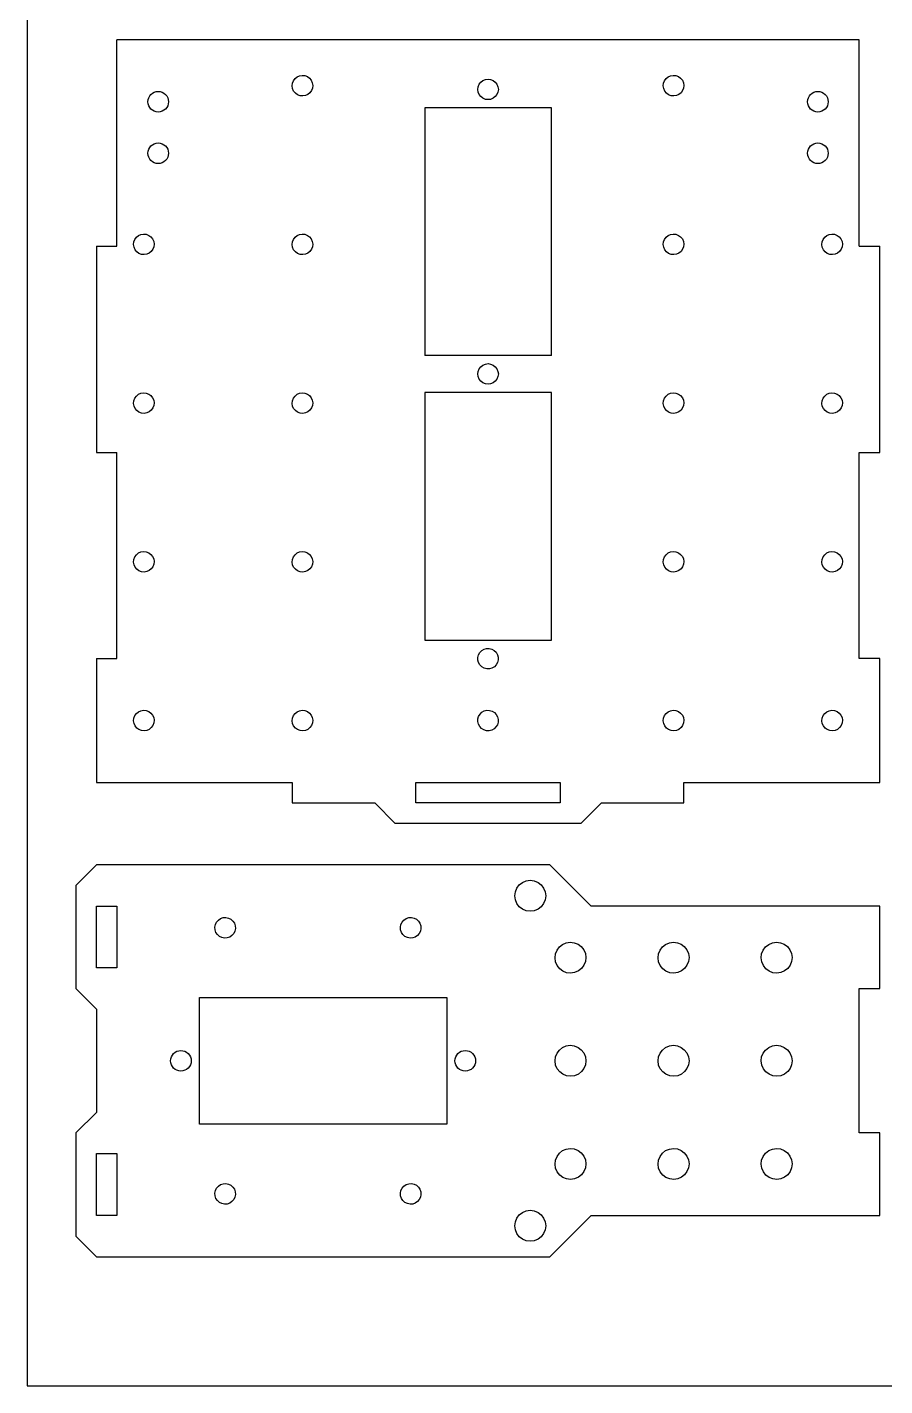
# Model space of a CAD drawing. Header units: inches. Extents: x 222 to 389, y -88 to 138.
# Drawn here: x 222.2 to 305.4, y -87.6 to 44.2 of the extents above; entities that cross this region are included whole.
import ezdxf

# ---------------------------------------------------------------- set-up
doc = ezdxf.new("R2010")
doc.units = ezdxf.units.IN
doc.header["$MEASUREMENT"] = 0

msp = doc.modelspace()

# ---------------------------------------------------------------- linework, layer by layer
for p, q in [((302.93, 42.95), (230.93, 42.95)), ((230.93, 22.95), (230.93, 42.95)), ((302.93, 22.95), (302.93, 42.95)), ((247.93, 38.48), (247.95, 38.74)), ((247.97, 38.22), (247.93, 38.48)), ((247.95, 38.74), (248.05, 38.98)), ((248.07, 37.98), (247.97, 38.22)), ((248.05, 38.98), (248.2, 39.19)), ((248.2, 39.19), (248.4, 39.36)), ((248.4, 39.36), (248.64, 39.46)), ((248.64, 39.46), (248.9, 39.5)), ((248.9, 39.5), (249.16, 39.48)), ((249.16, 39.48), (249.4, 39.38)), ((249.4, 39.38), (249.61, 39.23)), ((249.61, 39.23), (249.78, 39.03)), ((249.78, 39.03), (249.88, 38.79)), ((249.9, 38.27), (249.8, 38.03)), ((249.88, 38.79), (249.92, 38.53)), ((249.92, 38.53), (249.9, 38.27)), ((265.93, 38.15), (265.96, 38.4)), ((265.96, 38.4), (266.06, 38.65)), ((266.06, 38.65), (266.22, 38.85)), ((266.22, 38.85), (266.43, 39.01)), ((266.43, 39.01), (266.67, 39.11)), ((266.67, 39.11), (266.93, 39.15)), ((266.93, 39.15), (267.18, 39.11)), ((267.18, 39.11), (267.43, 39.01)), ((267.43, 39.01), (267.63, 38.85)), ((267.63, 38.85), (267.79, 38.65)), ((267.79, 38.65), (267.89, 38.4)), ((267.89, 38.4), (267.93, 38.15)), ((283.93, 38.48), (283.95, 38.74)), ((283.97, 38.22), (283.93, 38.48)), ((283.95, 38.74), (284.05, 38.98)), ((284.07, 37.98), (283.97, 38.22)), ((284.05, 38.98), (284.2, 39.19)), ((284.2, 39.19), (284.4, 39.36)), ((284.4, 39.36), (284.64, 39.46)), ((284.64, 39.46), (284.9, 39.5)), ((284.9, 39.5), (285.16, 39.48)), ((285.16, 39.48), (285.4, 39.38)), ((285.4, 39.38), (285.61, 39.23)), ((285.61, 39.23), (285.78, 39.03)), ((285.78, 39.03), (285.88, 38.79)), ((285.9, 38.27), (285.8, 38.03)), ((285.88, 38.79), (285.92, 38.53)), ((285.92, 38.53), (285.9, 38.27)), ((248.24, 37.78), (248.07, 37.98)), ((248.45, 37.63), (248.24, 37.78)), ((248.69, 37.53), (248.45, 37.63)), ((248.95, 37.51), (248.69, 37.53)), ((249.21, 37.55), (248.95, 37.51)), ((249.45, 37.65), (249.21, 37.55)), ((249.65, 37.82), (249.45, 37.65)), ((249.8, 38.03), (249.65, 37.82)), ((265.96, 37.89), (265.93, 38.15)), ((266.06, 37.65), (265.96, 37.89)), ((266.22, 37.44), (266.06, 37.65)), ((266.43, 37.28), (266.22, 37.44)), ((266.67, 37.18), (266.43, 37.28)), ((266.93, 37.15), (266.67, 37.18)), ((267.18, 37.18), (266.93, 37.15)), ((267.43, 37.28), (267.18, 37.18)), ((267.63, 37.44), (267.43, 37.28)), ((267.79, 37.65), (267.63, 37.44)), ((267.89, 37.89), (267.79, 37.65)), ((267.93, 38.15), (267.89, 37.89)), ((284.24, 37.78), (284.07, 37.98)), ((284.45, 37.63), (284.24, 37.78)), ((284.69, 37.53), (284.45, 37.63)), ((284.95, 37.51), (284.69, 37.53)), ((285.21, 37.55), (284.95, 37.51)), ((285.45, 37.65), (285.21, 37.55)), ((285.65, 37.82), (285.45, 37.65)), ((285.8, 38.03), (285.65, 37.82)), ((260.78, 36.35), (260.78, 12.35)), ((273.08, 36.35), (260.78, 36.35)), ((273.08, 12.35), (273.08, 36.35)), ((232.66, 23.59), (232.81, 23.8)), ((232.81, 23.8), (233.01, 23.97)), ((233.01, 23.97), (233.25, 24.07)), ((233.25, 24.07), (233.51, 24.11)), ((233.51, 24.11), (233.77, 24.09)), ((233.77, 24.09), (234.01, 23.99)), ((234.01, 23.99), (234.22, 23.84)), ((234.22, 23.84), (234.39, 23.64)), ((248.05, 23.59), (248.2, 23.8)), ((248.2, 23.8), (248.4, 23.97)), ((248.4, 23.97), (248.64, 24.07)), ((248.64, 24.07), (248.9, 24.11)), ((248.9, 24.11), (249.16, 24.09)), ((249.16, 24.09), (249.4, 23.99)), ((249.4, 23.99), (249.61, 23.84)), ((249.61, 23.84), (249.78, 23.64)), ((284.05, 23.59), (284.2, 23.8)), ((284.2, 23.8), (284.4, 23.97)), ((284.4, 23.97), (284.64, 24.07)), ((284.64, 24.07), (284.9, 24.11)), ((284.9, 24.11), (285.16, 24.09)), ((285.16, 24.09), (285.4, 23.99)), ((285.4, 23.99), (285.61, 23.84)), ((285.61, 23.84), (285.78, 23.64)), ((299.44, 23.59), (299.59, 23.8)), ((299.59, 23.8), (299.79, 23.97)), ((299.79, 23.97), (300.03, 24.07)), ((300.03, 24.07), (300.29, 24.11)), ((300.29, 24.11), (300.55, 24.09)), ((300.55, 24.09), (300.79, 23.99)), ((300.79, 23.99), (301, 23.84)), ((301, 23.84), (301.17, 23.64)), ((228.93, 22.95), (230.93, 22.95)), ((228.93, 22.95), (228.93, 2.95)), ((232.54, 23.09), (232.56, 23.35)), ((232.58, 22.83), (232.54, 23.09)), ((232.56, 23.35), (232.66, 23.59)), ((232.68, 22.59), (232.58, 22.83)), ((232.85, 22.39), (232.68, 22.59)), ((234.26, 22.43), (234.06, 22.26)), ((234.41, 22.64), (234.26, 22.43)), ((234.39, 23.64), (234.49, 23.4)), ((234.51, 22.88), (234.41, 22.64)), ((234.49, 23.4), (234.53, 23.14)), ((234.53, 23.14), (234.51, 22.88)), ((247.93, 23.09), (247.95, 23.35)), ((247.97, 22.83), (247.93, 23.09)), ((247.95, 23.35), (248.05, 23.59)), ((248.07, 22.59), (247.97, 22.83)), ((248.24, 22.39), (248.07, 22.59)), ((249.65, 22.43), (249.45, 22.26)), ((249.8, 22.64), (249.65, 22.43)), ((249.78, 23.64), (249.88, 23.4)), ((249.9, 22.88), (249.8, 22.64)), ((249.88, 23.4), (249.92, 23.14)), ((249.92, 23.14), (249.9, 22.88)), ((283.93, 23.09), (283.95, 23.35)), ((283.97, 22.83), (283.93, 23.09)), ((283.95, 23.35), (284.05, 23.59)), ((284.07, 22.59), (283.97, 22.83)), ((284.24, 22.39), (284.07, 22.59)), ((285.65, 22.43), (285.45, 22.26)), ((285.8, 22.64), (285.65, 22.43)), ((285.78, 23.64), (285.88, 23.4)), ((285.9, 22.88), (285.8, 22.64)), ((285.88, 23.4), (285.92, 23.14)), ((285.92, 23.14), (285.9, 22.88)), ((299.32, 23.09), (299.34, 23.35)), ((299.36, 22.83), (299.32, 23.09)), ((299.34, 23.35), (299.44, 23.59)), ((299.46, 22.59), (299.36, 22.83)), ((299.63, 22.39), (299.46, 22.59)), ((301.04, 22.43), (300.84, 22.26)), ((301.19, 22.64), (301.04, 22.43)), ((301.17, 23.64), (301.27, 23.4)), ((301.29, 22.88), (301.19, 22.64)), ((301.27, 23.4), (301.31, 23.14)), ((301.31, 23.14), (301.29, 22.88)), ((302.93, 22.95), (304.93, 22.95)), ((304.93, 2.95), (304.93, 22.95)), ((233.06, 22.24), (232.85, 22.39)), ((233.3, 22.14), (233.06, 22.24)), ((233.56, 22.12), (233.3, 22.14)), ((233.82, 22.16), (233.56, 22.12)), ((234.06, 22.26), (233.82, 22.16)), ((248.45, 22.24), (248.24, 22.39)), ((248.69, 22.14), (248.45, 22.24)), ((248.95, 22.12), (248.69, 22.14)), ((249.21, 22.16), (248.95, 22.12)), ((249.45, 22.26), (249.21, 22.16)), ((284.45, 22.24), (284.24, 22.39)), ((284.69, 22.14), (284.45, 22.24)), ((284.95, 22.12), (284.69, 22.14)), ((285.21, 22.16), (284.95, 22.12)), ((285.45, 22.26), (285.21, 22.16)), ((299.84, 22.24), (299.63, 22.39)), ((300.08, 22.14), (299.84, 22.24)), ((300.34, 22.12), (300.08, 22.14)), ((300.6, 22.16), (300.34, 22.12)), ((300.84, 22.26), (300.6, 22.16)), ((273.08, 12.35), (260.78, 12.35)), ((265.93, 10.55), (265.96, 10.8)), ((265.96, 10.29), (265.93, 10.55)), ((265.96, 10.8), (266.06, 11.05)), ((266.06, 11.05), (266.22, 11.25)), ((266.22, 11.25), (266.43, 11.41)), ((266.43, 11.41), (266.67, 11.51)), ((266.67, 11.51), (266.93, 11.55)), ((266.93, 11.55), (267.18, 11.51)), ((267.18, 11.51), (267.43, 11.41)), ((267.43, 11.41), (267.63, 11.25)), ((267.63, 11.25), (267.79, 11.05)), ((267.79, 11.05), (267.89, 10.8)), ((267.89, 10.8), (267.93, 10.55)), ((267.93, 10.55), (267.89, 10.29)), ((266.06, 10.05), (265.96, 10.29)), ((266.22, 9.84), (266.06, 10.05)), ((266.43, 9.68), (266.22, 9.84)), ((266.67, 9.58), (266.43, 9.68)), ((266.93, 9.55), (266.67, 9.58)), ((267.18, 9.58), (266.93, 9.55)), ((267.43, 9.68), (267.18, 9.58)), ((267.63, 9.84), (267.43, 9.68)), ((267.79, 10.05), (267.63, 9.84)), ((267.89, 10.29), (267.79, 10.05)), ((232.54, 7.7), (232.56, 7.96)), ((232.56, 7.96), (232.66, 8.2)), ((232.66, 8.2), (232.81, 8.41)), ((232.81, 8.41), (233.01, 8.58)), ((233.01, 8.58), (233.25, 8.68)), ((233.25, 8.68), (233.51, 8.72)), ((233.51, 8.72), (233.77, 8.7)), ((233.77, 8.7), (234.01, 8.6)), ((234.01, 8.6), (234.22, 8.45)), ((234.22, 8.45), (234.39, 8.25)), ((234.39, 8.25), (234.49, 8.01)), ((234.49, 8.01), (234.53, 7.75)), ((247.93, 7.7), (247.95, 7.96)), ((247.95, 7.96), (248.05, 8.2)), ((248.05, 8.2), (248.2, 8.41)), ((248.2, 8.41), (248.4, 8.58)), ((248.4, 8.58), (248.64, 8.68)), ((248.64, 8.68), (248.9, 8.72)), ((248.9, 8.72), (249.16, 8.7)), ((249.16, 8.7), (249.4, 8.6)), ((249.4, 8.6), (249.61, 8.45)), ((249.61, 8.45), (249.78, 8.25)), ((249.78, 8.25), (249.88, 8.01)), ((249.88, 8.01), (249.92, 7.75)), ((260.78, 8.75), (260.78, -15.25)), ((273.08, 8.75), (260.78, 8.75)), ((273.08, -15.25), (273.08, 8.75)), ((283.93, 7.7), (283.95, 7.96)), ((283.95, 7.96), (284.05, 8.2)), ((284.05, 8.2), (284.2, 8.41)), ((284.2, 8.41), (284.4, 8.58)), ((284.4, 8.58), (284.64, 8.68)), ((284.64, 8.68), (284.9, 8.72)), ((284.9, 8.72), (285.16, 8.7)), ((285.16, 8.7), (285.4, 8.6)), ((285.4, 8.6), (285.61, 8.45)), ((285.61, 8.45), (285.78, 8.25)), ((285.78, 8.25), (285.88, 8.01)), ((285.88, 8.01), (285.92, 7.75)), ((299.32, 7.7), (299.34, 7.96)), ((299.34, 7.96), (299.44, 8.2)), ((299.44, 8.2), (299.59, 8.41)), ((299.59, 8.41), (299.79, 8.58)), ((299.79, 8.58), (300.03, 8.68)), ((300.03, 8.68), (300.29, 8.72)), ((300.29, 8.72), (300.55, 8.7)), ((300.55, 8.7), (300.79, 8.6)), ((300.79, 8.6), (301, 8.45)), ((301, 8.45), (301.17, 8.25)), ((301.17, 8.25), (301.27, 8.01)), ((301.27, 8.01), (301.31, 7.75)), ((232.58, 7.44), (232.54, 7.7)), ((232.68, 7.2), (232.58, 7.44)), ((232.85, 7), (232.68, 7.2)), ((233.06, 6.85), (232.85, 7)), ((233.3, 6.75), (233.06, 6.85)), ((233.56, 6.73), (233.3, 6.75)), ((233.82, 6.77), (233.56, 6.73)), ((234.06, 6.87), (233.82, 6.77)), ((234.26, 7.04), (234.06, 6.87)), ((234.41, 7.25), (234.26, 7.04)), ((234.51, 7.49), (234.41, 7.25)), ((234.53, 7.75), (234.51, 7.49)), ((247.97, 7.44), (247.93, 7.7)), ((248.07, 7.2), (247.97, 7.44)), ((248.24, 7), (248.07, 7.2)), ((248.45, 6.85), (248.24, 7)), ((248.69, 6.75), (248.45, 6.85)), ((248.95, 6.73), (248.69, 6.75)), ((249.21, 6.77), (248.95, 6.73)), ((249.45, 6.87), (249.21, 6.77)), ((249.65, 7.04), (249.45, 6.87)), ((249.8, 7.25), (249.65, 7.04)), ((249.9, 7.49), (249.8, 7.25)), ((249.92, 7.75), (249.9, 7.49)), ((283.97, 7.44), (283.93, 7.7)), ((284.07, 7.2), (283.97, 7.44)), ((284.24, 7), (284.07, 7.2)), ((284.45, 6.85), (284.24, 7)), ((284.69, 6.75), (284.45, 6.85)), ((284.95, 6.73), (284.69, 6.75)), ((285.21, 6.77), (284.95, 6.73)), ((285.45, 6.87), (285.21, 6.77)), ((285.65, 7.04), (285.45, 6.87)), ((285.8, 7.25), (285.65, 7.04)), ((285.9, 7.49), (285.8, 7.25)), ((285.92, 7.75), (285.9, 7.49)), ((299.36, 7.44), (299.32, 7.7)), ((299.46, 7.2), (299.36, 7.44)), ((299.63, 7), (299.46, 7.2)), ((299.84, 6.85), (299.63, 7)), ((300.08, 6.75), (299.84, 6.85)), ((300.34, 6.73), (300.08, 6.75)), ((300.6, 6.77), (300.34, 6.73)), ((300.84, 6.87), (300.6, 6.77)), ((301.04, 7.04), (300.84, 6.87)), ((301.19, 7.25), (301.04, 7.04)), ((301.29, 7.49), (301.19, 7.25)), ((301.31, 7.75), (301.29, 7.49)), ((228.93, 2.95), (230.93, 2.95)), ((230.93, -17.05), (230.93, 2.95)), ((302.93, -17.05), (302.93, 2.95)), ((302.93, 2.95), (304.93, 2.95)), ((232.54, -7.69), (232.56, -7.43)), ((232.58, -7.95), (232.54, -7.69)), ((232.56, -7.43), (232.66, -7.19)), ((232.66, -7.19), (232.81, -6.98)), ((232.81, -6.98), (233.01, -6.81)), ((233.01, -6.81), (233.25, -6.71)), ((233.25, -6.71), (233.51, -6.67)), ((233.51, -6.67), (233.77, -6.69)), ((233.77, -6.69), (234.01, -6.79)), ((234.01, -6.79), (234.22, -6.94)), ((234.22, -6.94), (234.39, -7.14)), ((234.39, -7.14), (234.49, -7.38)), ((234.51, -7.9), (234.41, -8.14)), ((234.49, -7.38), (234.53, -7.64)), ((234.53, -7.64), (234.51, -7.9)), ((247.93, -7.69), (247.95, -7.43)), ((247.97, -7.95), (247.93, -7.69)), ((247.95, -7.43), (248.05, -7.19)), ((248.05, -7.19), (248.2, -6.98)), ((248.2, -6.98), (248.4, -6.81)), ((248.4, -6.81), (248.64, -6.71)), ((248.64, -6.71), (248.9, -6.67)), ((248.9, -6.67), (249.16, -6.69)), ((249.16, -6.69), (249.4, -6.79)), ((249.4, -6.79), (249.61, -6.94)), ((249.61, -6.94), (249.78, -7.14)), ((249.78, -7.14), (249.88, -7.38)), ((249.9, -7.9), (249.8, -8.14)), ((249.88, -7.38), (249.92, -7.64)), ((249.92, -7.64), (249.9, -7.9)), ((283.93, -7.69), (283.95, -7.43)), ((283.97, -7.95), (283.93, -7.69)), ((283.95, -7.43), (284.05, -7.19)), ((284.05, -7.19), (284.2, -6.98)), ((284.2, -6.98), (284.4, -6.81)), ((284.4, -6.81), (284.64, -6.71)), ((284.64, -6.71), (284.9, -6.67)), ((284.9, -6.67), (285.16, -6.69)), ((285.16, -6.69), (285.4, -6.79)), ((285.4, -6.79), (285.61, -6.94)), ((285.61, -6.94), (285.78, -7.14)), ((285.78, -7.14), (285.88, -7.38)), ((285.9, -7.9), (285.8, -8.14)), ((285.88, -7.38), (285.92, -7.64)), ((285.92, -7.64), (285.9, -7.9)), ((299.32, -7.69), (299.34, -7.43)), ((299.36, -7.95), (299.32, -7.69)), ((299.34, -7.43), (299.44, -7.19)), ((299.44, -7.19), (299.59, -6.98)), ((299.59, -6.98), (299.79, -6.81)), ((299.79, -6.81), (300.03, -6.71)), ((300.03, -6.71), (300.29, -6.67)), ((300.29, -6.67), (300.55, -6.69)), ((300.55, -6.69), (300.79, -6.79)), ((300.79, -6.79), (301, -6.94)), ((301, -6.94), (301.17, -7.14)), ((301.17, -7.14), (301.27, -7.38)), ((301.29, -7.9), (301.19, -8.14)), ((301.27, -7.38), (301.31, -7.64)), ((301.31, -7.64), (301.29, -7.9)), ((232.68, -8.19), (232.58, -7.95)), ((232.85, -8.39), (232.68, -8.19)), ((233.06, -8.54), (232.85, -8.39)), ((233.3, -8.64), (233.06, -8.54)), ((233.56, -8.66), (233.3, -8.64)), ((233.82, -8.62), (233.56, -8.66)), ((234.06, -8.52), (233.82, -8.62)), ((234.26, -8.35), (234.06, -8.52)), ((234.41, -8.14), (234.26, -8.35)), ((248.07, -8.19), (247.97, -7.95)), ((248.24, -8.39), (248.07, -8.19)), ((248.45, -8.54), (248.24, -8.39)), ((248.69, -8.64), (248.45, -8.54)), ((248.95, -8.66), (248.69, -8.64)), ((249.21, -8.62), (248.95, -8.66)), ((249.45, -8.52), (249.21, -8.62)), ((249.65, -8.35), (249.45, -8.52)), ((249.8, -8.14), (249.65, -8.35)), ((284.07, -8.19), (283.97, -7.95)), ((284.24, -8.39), (284.07, -8.19)), ((284.45, -8.54), (284.24, -8.39)), ((284.69, -8.64), (284.45, -8.54)), ((284.95, -8.66), (284.69, -8.64)), ((285.21, -8.62), (284.95, -8.66)), ((285.45, -8.52), (285.21, -8.62)), ((285.65, -8.35), (285.45, -8.52)), ((285.8, -8.14), (285.65, -8.35)), ((299.46, -8.19), (299.36, -7.95)), ((299.63, -8.39), (299.46, -8.19)), ((299.84, -8.54), (299.63, -8.39)), ((300.08, -8.64), (299.84, -8.54)), ((300.34, -8.66), (300.08, -8.64)), ((300.6, -8.62), (300.34, -8.66)), ((300.84, -8.52), (300.6, -8.62)), ((301.04, -8.35), (300.84, -8.52)), ((301.19, -8.14), (301.04, -8.35)), ((260.78, -15.25), (273.08, -15.25)), ((228.93, -17.05), (228.93, -29.05)), ((228.93, -17.05), (230.93, -17.05)), ((265.93, -16.93), (266, -16.67)), ((265.93, -17.19), (265.93, -16.93)), ((266, -16.67), (266.13, -16.45)), ((266.13, -16.45), (266.32, -16.26)), ((266.32, -16.26), (266.54, -16.13)), ((266.54, -16.13), (266.79, -16.06)), ((266.79, -16.06), (267.05, -16.06)), ((267.05, -16.06), (267.31, -16.13)), ((267.31, -16.13), (267.53, -16.26)), ((267.53, -16.26), (267.72, -16.44)), ((267.72, -16.44), (267.85, -16.67)), ((267.85, -16.67), (267.92, -16.92)), ((267.92, -16.92), (267.92, -17.18)), ((304.93, -17.05), (302.93, -17.05)), ((304.93, -29.05), (304.93, -17.05)), ((266, -17.44), (265.93, -17.19)), ((266.13, -17.66), (266, -17.44)), ((266.32, -17.85), (266.13, -17.66)), ((266.54, -17.98), (266.32, -17.85)), ((266.8, -18.05), (266.54, -17.98)), ((267.06, -18.05), (266.8, -18.05)), ((267.31, -17.98), (267.06, -18.05)), ((267.54, -17.85), (267.31, -17.98)), ((267.72, -17.66), (267.54, -17.85)), ((267.85, -17.44), (267.72, -17.66)), ((267.92, -17.18), (267.85, -17.44)), ((232.66, -22.58), (232.81, -22.37)), ((232.81, -22.37), (233.01, -22.2)), ((233.01, -22.2), (233.25, -22.1)), ((233.25, -22.1), (233.51, -22.06)), ((233.51, -22.06), (233.77, -22.08)), ((233.77, -22.08), (234.01, -22.18)), ((234.01, -22.18), (234.22, -22.33)), ((234.22, -22.33), (234.39, -22.53)), ((248.05, -22.58), (248.2, -22.37)), ((248.2, -22.37), (248.4, -22.2)), ((248.4, -22.2), (248.64, -22.1)), ((248.64, -22.1), (248.9, -22.06)), ((248.9, -22.06), (249.16, -22.08)), ((249.16, -22.08), (249.4, -22.18)), ((249.4, -22.18), (249.61, -22.33)), ((249.61, -22.33), (249.78, -22.53)), ((266.15, -22.43), (266.34, -22.25)), ((266.34, -22.25), (266.56, -22.12)), ((266.56, -22.12), (266.82, -22.06)), ((266.82, -22.06), (267.08, -22.07)), ((267.08, -22.07), (267.33, -22.14)), ((267.33, -22.14), (267.55, -22.28)), ((267.55, -22.28), (267.73, -22.46)), ((284.05, -22.58), (284.2, -22.37)), ((284.2, -22.37), (284.4, -22.2)), ((284.4, -22.2), (284.64, -22.1)), ((284.64, -22.1), (284.9, -22.06)), ((284.9, -22.06), (285.16, -22.08)), ((285.16, -22.08), (285.4, -22.18)), ((285.4, -22.18), (285.61, -22.33)), ((285.61, -22.33), (285.78, -22.53)), ((299.44, -22.58), (299.59, -22.37)), ((299.59, -22.37), (299.79, -22.2)), ((299.79, -22.2), (300.03, -22.1)), ((300.03, -22.1), (300.29, -22.06)), ((300.29, -22.06), (300.55, -22.08)), ((300.55, -22.08), (300.79, -22.18)), ((300.79, -22.18), (301, -22.33)), ((301, -22.33), (301.17, -22.53)), ((232.54, -23.08), (232.56, -22.82)), ((232.58, -23.34), (232.54, -23.08)), ((232.56, -22.82), (232.66, -22.58)), ((232.68, -23.58), (232.58, -23.34)), ((232.85, -23.78), (232.68, -23.58)), ((234.41, -23.53), (234.26, -23.74)), ((234.39, -22.53), (234.49, -22.77)), ((234.51, -23.29), (234.41, -23.53)), ((234.49, -22.77), (234.53, -23.03)), ((234.53, -23.03), (234.51, -23.29)), ((247.93, -23.08), (247.95, -22.82)), ((247.97, -23.34), (247.93, -23.08)), ((247.95, -22.82), (248.05, -22.58)), ((248.07, -23.58), (247.97, -23.34)), ((248.24, -23.78), (248.07, -23.58)), ((249.8, -23.53), (249.65, -23.74)), ((249.78, -22.53), (249.88, -22.77)), ((249.9, -23.29), (249.8, -23.53)), ((249.88, -22.77), (249.92, -23.03)), ((249.92, -23.03), (249.9, -23.29)), ((265.93, -23.16), (265.94, -22.9)), ((265.99, -23.42), (265.93, -23.16)), ((265.94, -22.9), (266.01, -22.65)), ((266.12, -23.64), (265.99, -23.42)), ((266.01, -22.65), (266.15, -22.43)), ((266.3, -23.83), (266.12, -23.64)), ((267.7, -23.68), (267.52, -23.86)), ((267.84, -23.46), (267.7, -23.68)), ((267.73, -22.46), (267.86, -22.69)), ((267.91, -23.21), (267.84, -23.46)), ((267.86, -22.69), (267.92, -22.95)), ((267.92, -22.95), (267.91, -23.21)), ((283.93, -23.08), (283.95, -22.82)), ((283.97, -23.34), (283.93, -23.08)), ((283.95, -22.82), (284.05, -22.58)), ((284.07, -23.58), (283.97, -23.34)), ((284.24, -23.78), (284.07, -23.58)), ((285.8, -23.53), (285.65, -23.74)), ((285.78, -22.53), (285.88, -22.77)), ((285.9, -23.29), (285.8, -23.53)), ((285.88, -22.77), (285.92, -23.03)), ((285.92, -23.03), (285.9, -23.29)), ((299.32, -23.08), (299.34, -22.82)), ((299.36, -23.34), (299.32, -23.08)), ((299.34, -22.82), (299.44, -22.58)), ((299.46, -23.58), (299.36, -23.34)), ((299.63, -23.78), (299.46, -23.58)), ((301.19, -23.53), (301.04, -23.74)), ((301.17, -22.53), (301.27, -22.77)), ((301.29, -23.29), (301.19, -23.53)), ((301.27, -22.77), (301.31, -23.03)), ((301.31, -23.03), (301.29, -23.29)), ((233.06, -23.93), (232.85, -23.78)), ((233.3, -24.03), (233.06, -23.93)), ((233.56, -24.05), (233.3, -24.03)), ((233.82, -24.01), (233.56, -24.05)), ((234.06, -23.91), (233.82, -24.01)), ((234.26, -23.74), (234.06, -23.91)), ((248.45, -23.93), (248.24, -23.78)), ((248.69, -24.03), (248.45, -23.93)), ((248.95, -24.05), (248.69, -24.03)), ((249.21, -24.01), (248.95, -24.05)), ((249.45, -23.91), (249.21, -24.01)), ((249.65, -23.74), (249.45, -23.91)), ((266.52, -23.97), (266.3, -23.83)), ((266.77, -24.04), (266.52, -23.97)), ((267.03, -24.05), (266.77, -24.04)), ((267.29, -23.99), (267.03, -24.05)), ((267.52, -23.86), (267.29, -23.99)), ((284.45, -23.93), (284.24, -23.78)), ((284.69, -24.03), (284.45, -23.93)), ((284.95, -24.05), (284.69, -24.03)), ((285.21, -24.01), (284.95, -24.05)), ((285.45, -23.91), (285.21, -24.01)), ((285.65, -23.74), (285.45, -23.91)), ((299.84, -23.93), (299.63, -23.78)), ((300.08, -24.03), (299.84, -23.93)), ((300.34, -24.05), (300.08, -24.03)), ((300.6, -24.01), (300.34, -24.05)), ((300.84, -23.91), (300.6, -24.01)), ((301.04, -23.74), (300.84, -23.91)), ((228.93, -29.05), (247.93, -29.05)), ((247.93, -29.05), (247.93, -31.05)), ((259.93, -29.05), (273.93, -29.05)), ((259.93, -31.05), (259.93, -29.05)), ((273.93, -29.05), (273.93, -31.05)), ((285.93, -31.05), (285.93, -29.05)), ((285.93, -29.05), (304.93, -29.05)), ((247.93, -31.05), (255.93, -31.05)), ((257.93, -33.05), (255.93, -31.05)), ((273.93, -31.05), (259.93, -31.05)), ((277.93, -31.05), (275.93, -33.05)), ((277.93, -31.05), (285.93, -31.05)), ((275.93, -33.05), (257.93, -33.05)), ((226.93, -39.05), (228.93, -37.05)), ((272.93, -37.05), (228.93, -37.05)), ((272.93, -37.05), (276.93, -41.05)), ((226.93, -39.05), (226.93, -49.05)), ((269.58, -39.67), (269.73, -39.3)), ((269.73, -39.3), (269.96, -38.99)), ((269.96, -38.99), (270.28, -38.76)), ((270.28, -38.76), (270.64, -38.61)), ((270.64, -38.61), (271.03, -38.55)), ((271.03, -38.55), (271.41, -38.61)), ((271.41, -38.61), (271.78, -38.76)), ((271.78, -38.76), (272.09, -38.99)), ((272.09, -38.99), (272.32, -39.3)), ((272.32, -39.3), (272.47, -39.67)), ((269.53, -40.05), (269.58, -39.67)), ((269.58, -40.44), (269.53, -40.05)), ((269.73, -40.8), (269.58, -40.44)), ((269.96, -41.12), (269.73, -40.8)), ((272.32, -40.8), (272.09, -41.12)), ((272.47, -40.44), (272.32, -40.8)), ((272.47, -39.67), (272.53, -40.05)), ((272.53, -40.05), (272.47, -40.44)), ((228.93, -41.05), (230.93, -41.05)), ((228.93, -47.05), (228.93, -41.05)), ((230.93, -41.05), (230.93, -47.05)), ((241.23, -42.17), (241.49, -42.16)), ((241.49, -42.16), (241.75, -42.21)), ((259.23, -42.17), (259.49, -42.16)), ((259.49, -42.16), (259.75, -42.21)), ((270.28, -41.35), (269.96, -41.12)), ((270.64, -41.5), (270.28, -41.35)), ((271.03, -41.55), (270.64, -41.5)), ((271.41, -41.5), (271.03, -41.55)), ((271.78, -41.35), (271.41, -41.5)), ((272.09, -41.12), (271.78, -41.35)), ((304.93, -41.05), (276.93, -41.05)), ((304.93, -49.05), (304.93, -41.05)), ((240.43, -43.09), (240.48, -42.83)), ((240.44, -43.35), (240.43, -43.09)), ((240.53, -43.6), (240.44, -43.35)), ((240.48, -42.83), (240.59, -42.6)), ((240.59, -42.6), (240.77, -42.4)), ((240.77, -42.4), (240.98, -42.26)), ((240.98, -42.26), (241.23, -42.17)), ((241.75, -42.21), (241.98, -42.32)), ((241.98, -42.32), (242.18, -42.5)), ((242.18, -42.5), (242.32, -42.71)), ((242.32, -42.71), (242.41, -42.96)), ((242.42, -43.22), (242.37, -43.48)), ((242.41, -42.96), (242.42, -43.22)), ((258.43, -43.09), (258.48, -42.83)), ((258.44, -43.35), (258.43, -43.09)), ((258.53, -43.6), (258.44, -43.35)), ((258.48, -42.83), (258.59, -42.6)), ((258.59, -42.6), (258.77, -42.4)), ((258.77, -42.4), (258.98, -42.26)), ((258.98, -42.26), (259.23, -42.17)), ((259.75, -42.21), (259.98, -42.32)), ((259.98, -42.32), (260.18, -42.5)), ((260.18, -42.5), (260.32, -42.71)), ((260.32, -42.71), (260.41, -42.96)), ((260.42, -43.22), (260.37, -43.48)), ((260.41, -42.96), (260.42, -43.22)), ((240.67, -43.81), (240.53, -43.6)), ((240.87, -43.99), (240.67, -43.81)), ((241.1, -44.1), (240.87, -43.99)), ((241.36, -44.15), (241.1, -44.1)), ((241.62, -44.14), (241.36, -44.15)), ((241.87, -44.05), (241.62, -44.14)), ((242.08, -43.91), (241.87, -44.05)), ((242.26, -43.71), (242.08, -43.91)), ((242.37, -43.48), (242.26, -43.71)), ((258.67, -43.81), (258.53, -43.6)), ((258.87, -43.99), (258.67, -43.81)), ((259.1, -44.1), (258.87, -43.99)), ((259.36, -44.15), (259.1, -44.1)), ((259.62, -44.14), (259.36, -44.15)), ((259.87, -44.05), (259.62, -44.14)), ((260.08, -43.91), (259.87, -44.05)), ((260.26, -43.71), (260.08, -43.91)), ((260.37, -43.48), (260.26, -43.71)), ((273.85, -45.01), (274.16, -44.76)), ((274.16, -44.76), (274.52, -44.61)), ((274.52, -44.61), (274.91, -44.55)), ((274.91, -44.55), (275.3, -44.6)), ((275.3, -44.6), (275.66, -44.75)), ((275.66, -44.75), (275.97, -44.98)), ((283.85, -45.01), (284.16, -44.76)), ((284.16, -44.76), (284.52, -44.61)), ((284.52, -44.61), (284.91, -44.55)), ((284.91, -44.55), (285.3, -44.6)), ((285.3, -44.6), (285.66, -44.75)), ((285.66, -44.75), (285.97, -44.98)), ((293.85, -45.01), (294.16, -44.76)), ((294.16, -44.76), (294.52, -44.61)), ((294.52, -44.61), (294.91, -44.55)), ((294.91, -44.55), (295.3, -44.6)), ((295.3, -44.6), (295.66, -44.75)), ((295.66, -44.75), (295.97, -44.98)), ((273.43, -46.07), (273.47, -45.68)), ((273.48, -46.46), (273.43, -46.07)), ((273.47, -45.68), (273.62, -45.32)), ((273.62, -45.32), (273.85, -45.01)), ((275.97, -44.98), (276.22, -45.29)), ((276.22, -45.29), (276.37, -45.65)), ((276.37, -45.65), (276.43, -46.04)), ((276.43, -46.04), (276.38, -46.43)), ((283.43, -46.07), (283.47, -45.68)), ((283.48, -46.46), (283.43, -46.07)), ((283.47, -45.68), (283.62, -45.32)), ((283.62, -45.32), (283.85, -45.01)), ((285.97, -44.98), (286.22, -45.29)), ((286.22, -45.29), (286.37, -45.65)), ((286.37, -45.65), (286.43, -46.04)), ((286.43, -46.04), (286.38, -46.43)), ((293.43, -46.07), (293.47, -45.68)), ((293.48, -46.46), (293.43, -46.07)), ((293.47, -45.68), (293.62, -45.32)), ((293.62, -45.32), (293.85, -45.01)), ((295.97, -44.98), (296.22, -45.29)), ((296.22, -45.29), (296.37, -45.65)), ((296.37, -45.65), (296.43, -46.04)), ((296.43, -46.04), (296.38, -46.43)), ((230.93, -47.05), (228.93, -47.05)), ((273.64, -46.82), (273.48, -46.46)), ((273.88, -47.13), (273.64, -46.82)), ((274.19, -47.36), (273.88, -47.13)), ((274.55, -47.51), (274.19, -47.36)), ((275.69, -47.34), (275.33, -47.5)), ((276, -47.1), (275.69, -47.34)), ((276.23, -46.79), (276, -47.1)), ((276.38, -46.43), (276.23, -46.79)), ((283.64, -46.82), (283.48, -46.46)), ((283.88, -47.13), (283.64, -46.82)), ((284.19, -47.36), (283.88, -47.13)), ((284.55, -47.51), (284.19, -47.36)), ((285.69, -47.34), (285.33, -47.5)), ((286, -47.1), (285.69, -47.34)), ((286.23, -46.79), (286, -47.1)), ((286.38, -46.43), (286.23, -46.79)), ((293.64, -46.82), (293.48, -46.46)), ((293.88, -47.13), (293.64, -46.82)), ((294.19, -47.36), (293.88, -47.13)), ((294.55, -47.51), (294.19, -47.36)), ((295.69, -47.34), (295.33, -47.5)), ((296, -47.1), (295.69, -47.34)), ((296.23, -46.79), (296, -47.1)), ((296.38, -46.43), (296.23, -46.79)), ((274.94, -47.55), (274.55, -47.51)), ((275.33, -47.5), (274.94, -47.55)), ((284.94, -47.55), (284.55, -47.51)), ((285.33, -47.5), (284.94, -47.55)), ((294.94, -47.55), (294.55, -47.51)), ((295.33, -47.5), (294.94, -47.55)), ((228.93, -51.05), (226.93, -49.05)), ((238.93, -49.9), (262.93, -49.9)), ((238.93, -62.2), (238.93, -49.9)), ((262.93, -49.9), (262.93, -62.2)), ((302.93, -63.05), (302.93, -49.05)), ((302.93, -49.05), (304.93, -49.05)), ((228.93, -51.05), (228.93, -61.05)), ((273.47, -55.68), (273.62, -55.32)), ((273.62, -55.32), (273.85, -55.01)), ((273.85, -55.01), (274.16, -54.76)), ((274.16, -54.76), (274.52, -54.61)), ((274.52, -54.61), (274.91, -54.55)), ((274.91, -54.55), (275.3, -54.6)), ((275.3, -54.6), (275.66, -54.75)), ((275.66, -54.75), (275.97, -54.98)), ((275.97, -54.98), (276.22, -55.29)), ((276.22, -55.29), (276.37, -55.65)), ((283.47, -55.68), (283.62, -55.32)), ((283.62, -55.32), (283.85, -55.01)), ((283.85, -55.01), (284.16, -54.76)), ((284.16, -54.76), (284.52, -54.61)), ((284.52, -54.61), (284.91, -54.55)), ((284.91, -54.55), (285.3, -54.6)), ((285.3, -54.6), (285.66, -54.75)), ((285.66, -54.75), (285.97, -54.98)), ((285.97, -54.98), (286.22, -55.29)), ((286.22, -55.29), (286.37, -55.65)), ((293.47, -55.68), (293.62, -55.32)), ((293.62, -55.32), (293.85, -55.01)), ((293.85, -55.01), (294.16, -54.76)), ((294.16, -54.76), (294.52, -54.61)), ((294.52, -54.61), (294.91, -54.55)), ((294.91, -54.55), (295.3, -54.6)), ((295.3, -54.6), (295.66, -54.75)), ((295.66, -54.75), (295.97, -54.98)), ((295.97, -54.98), (296.22, -55.29)), ((296.22, -55.29), (296.37, -55.65)), ((273.43, -56.07), (273.47, -55.68)), ((273.48, -56.46), (273.43, -56.07)), ((273.64, -56.82), (273.48, -56.46)), ((276.38, -56.43), (276.23, -56.79)), ((276.37, -55.65), (276.43, -56.04)), ((276.43, -56.04), (276.38, -56.43)), ((283.43, -56.07), (283.47, -55.68)), ((283.48, -56.46), (283.43, -56.07)), ((283.64, -56.82), (283.48, -56.46)), ((286.38, -56.43), (286.23, -56.79)), ((286.37, -55.65), (286.43, -56.04)), ((286.43, -56.04), (286.38, -56.43)), ((293.43, -56.07), (293.47, -55.68)), ((293.48, -56.46), (293.43, -56.07)), ((293.64, -56.82), (293.48, -56.46)), ((296.38, -56.43), (296.23, -56.79)), ((296.37, -55.65), (296.43, -56.04)), ((296.43, -56.04), (296.38, -56.43)), ((273.88, -57.13), (273.64, -56.82)), ((274.19, -57.36), (273.88, -57.13)), ((274.55, -57.51), (274.19, -57.36)), ((274.94, -57.55), (274.55, -57.51)), ((275.33, -57.5), (274.94, -57.55)), ((275.69, -57.34), (275.33, -57.5)), ((276, -57.1), (275.69, -57.34)), ((276.23, -56.79), (276, -57.1)), ((283.88, -57.13), (283.64, -56.82)), ((284.19, -57.36), (283.88, -57.13)), ((284.55, -57.51), (284.19, -57.36)), ((284.94, -57.55), (284.55, -57.51)), ((285.33, -57.5), (284.94, -57.55)), ((285.69, -57.34), (285.33, -57.5)), ((286, -57.1), (285.69, -57.34)), ((286.23, -56.79), (286, -57.1)), ((293.88, -57.13), (293.64, -56.82)), ((294.19, -57.36), (293.88, -57.13)), ((294.55, -57.51), (294.19, -57.36)), ((294.94, -57.55), (294.55, -57.51)), ((295.33, -57.5), (294.94, -57.55)), ((295.69, -57.34), (295.33, -57.5)), ((296, -57.1), (295.69, -57.34)), ((296.23, -56.79), (296, -57.1)), ((226.93, -63.05), (228.93, -61.05)), ((226.93, -63.05), (226.93, -73.05)), ((262.93, -62.2), (238.93, -62.2)), ((304.93, -63.05), (302.93, -63.05)), ((304.93, -71.05), (304.93, -63.05)), ((274.52, -64.61), (274.91, -64.55)), ((274.91, -64.55), (275.3, -64.6)), ((284.52, -64.61), (284.91, -64.55)), ((284.91, -64.55), (285.3, -64.6)), ((294.52, -64.61), (294.91, -64.55)), ((294.91, -64.55), (295.3, -64.6)), ((228.93, -71.05), (228.93, -65.05)), ((228.93, -65.05), (230.93, -65.05)), ((230.93, -65.05), (230.93, -71.05)), ((273.43, -66.07), (273.47, -65.68)), ((273.47, -65.68), (273.62, -65.32)), ((273.62, -65.32), (273.85, -65.01)), ((273.85, -65.01), (274.16, -64.76)), ((274.16, -64.76), (274.52, -64.61)), ((275.3, -64.6), (275.66, -64.75)), ((275.66, -64.75), (275.97, -64.98)), ((275.97, -64.98), (276.22, -65.29)), ((276.22, -65.29), (276.37, -65.65)), ((276.37, -65.65), (276.43, -66.04)), ((283.43, -66.07), (283.47, -65.68)), ((283.47, -65.68), (283.62, -65.32)), ((283.62, -65.32), (283.85, -65.01)), ((283.85, -65.01), (284.16, -64.76)), ((284.16, -64.76), (284.52, -64.61)), ((285.3, -64.6), (285.66, -64.75)), ((285.66, -64.75), (285.97, -64.98)), ((285.97, -64.98), (286.22, -65.29)), ((286.22, -65.29), (286.37, -65.65)), ((286.37, -65.65), (286.43, -66.04)), ((293.43, -66.07), (293.47, -65.68)), ((293.47, -65.68), (293.62, -65.32)), ((293.62, -65.32), (293.85, -65.01)), ((293.85, -65.01), (294.16, -64.76)), ((294.16, -64.76), (294.52, -64.61)), ((295.3, -64.6), (295.66, -64.75)), ((295.66, -64.75), (295.97, -64.98)), ((295.97, -64.98), (296.22, -65.29)), ((296.22, -65.29), (296.37, -65.65)), ((296.37, -65.65), (296.43, -66.04)), ((273.48, -66.46), (273.43, -66.07)), ((273.64, -66.82), (273.48, -66.46)), ((273.88, -67.13), (273.64, -66.82)), ((274.19, -67.36), (273.88, -67.13)), ((276, -67.1), (275.69, -67.34)), ((276.23, -66.79), (276, -67.1)), ((276.38, -66.43), (276.23, -66.79)), ((276.43, -66.04), (276.38, -66.43)), ((283.48, -66.46), (283.43, -66.07)), ((283.64, -66.82), (283.48, -66.46)), ((283.88, -67.13), (283.64, -66.82)), ((284.19, -67.36), (283.88, -67.13)), ((286, -67.1), (285.69, -67.34)), ((286.23, -66.79), (286, -67.1)), ((286.38, -66.43), (286.23, -66.79)), ((286.43, -66.04), (286.38, -66.43)), ((293.48, -66.46), (293.43, -66.07)), ((293.64, -66.82), (293.48, -66.46)), ((293.88, -67.13), (293.64, -66.82)), ((294.19, -67.36), (293.88, -67.13)), ((296, -67.1), (295.69, -67.34)), ((296.23, -66.79), (296, -67.1)), ((296.38, -66.43), (296.23, -66.79)), ((296.43, -66.04), (296.38, -66.43)), ((240.48, -68.63), (240.59, -68.4)), ((240.59, -68.4), (240.77, -68.2)), ((240.77, -68.2), (240.98, -68.06)), ((240.98, -68.06), (241.23, -67.97)), ((241.23, -67.97), (241.49, -67.96)), ((241.49, -67.96), (241.75, -68.01)), ((241.75, -68.01), (241.98, -68.12)), ((241.98, -68.12), (242.18, -68.3)), ((242.18, -68.3), (242.32, -68.51)), ((258.48, -68.63), (258.59, -68.4)), ((258.59, -68.4), (258.77, -68.2)), ((258.77, -68.2), (258.98, -68.06)), ((258.98, -68.06), (259.23, -67.97)), ((259.23, -67.97), (259.49, -67.96)), ((259.49, -67.96), (259.75, -68.01)), ((259.75, -68.01), (259.98, -68.12)), ((259.98, -68.12), (260.18, -68.3)), ((260.18, -68.3), (260.32, -68.51)), ((274.55, -67.51), (274.19, -67.36)), ((274.94, -67.55), (274.55, -67.51)), ((275.33, -67.5), (274.94, -67.55)), ((275.69, -67.34), (275.33, -67.5)), ((284.55, -67.51), (284.19, -67.36)), ((284.94, -67.55), (284.55, -67.51)), ((285.33, -67.5), (284.94, -67.55)), ((285.69, -67.34), (285.33, -67.5)), ((294.55, -67.51), (294.19, -67.36)), ((294.94, -67.55), (294.55, -67.51)), ((295.33, -67.5), (294.94, -67.55)), ((295.69, -67.34), (295.33, -67.5)), ((240.43, -68.89), (240.48, -68.63)), ((240.44, -69.15), (240.43, -68.89)), ((240.53, -69.4), (240.44, -69.15)), ((240.67, -69.61), (240.53, -69.4)), ((240.87, -69.79), (240.67, -69.61)), ((241.1, -69.9), (240.87, -69.79)), ((242.08, -69.71), (241.87, -69.85)), ((242.26, -69.51), (242.08, -69.71)), ((242.37, -69.28), (242.26, -69.51)), ((242.32, -68.51), (242.41, -68.76)), ((242.42, -69.02), (242.37, -69.28)), ((242.41, -68.76), (242.42, -69.02)), ((258.43, -68.89), (258.48, -68.63)), ((258.44, -69.15), (258.43, -68.89)), ((258.53, -69.4), (258.44, -69.15)), ((258.67, -69.61), (258.53, -69.4)), ((258.87, -69.79), (258.67, -69.61)), ((259.1, -69.9), (258.87, -69.79)), ((260.08, -69.71), (259.87, -69.85)), ((260.26, -69.51), (260.08, -69.71)), ((260.37, -69.28), (260.26, -69.51)), ((260.32, -68.51), (260.41, -68.76)), ((260.42, -69.02), (260.37, -69.28)), ((260.41, -68.76), (260.42, -69.02)), ((230.93, -71.05), (228.93, -71.05)), ((241.36, -69.95), (241.1, -69.9)), ((241.62, -69.94), (241.36, -69.95)), ((241.87, -69.85), (241.62, -69.94)), ((259.36, -69.95), (259.1, -69.9)), ((259.62, -69.94), (259.36, -69.95)), ((259.87, -69.85), (259.62, -69.94)), ((269.73, -71.3), (269.96, -70.99)), ((269.96, -70.99), (270.28, -70.76)), ((270.28, -70.76), (270.64, -70.61)), ((270.64, -70.61), (271.03, -70.55)), ((271.03, -70.55), (271.41, -70.61)), ((271.41, -70.61), (271.78, -70.76)), ((271.78, -70.76), (272.09, -70.99)), ((272.09, -70.99), (272.32, -71.3)), ((276.93, -71.05), (272.93, -75.05)), ((276.93, -71.05), (304.93, -71.05)), ((269.53, -72.05), (269.58, -71.67)), ((269.58, -72.44), (269.53, -72.05)), ((269.58, -71.67), (269.73, -71.3)), ((269.73, -72.8), (269.58, -72.44)), ((272.32, -71.3), (272.47, -71.67)), ((272.47, -72.44), (272.32, -72.8)), ((272.47, -71.67), (272.53, -72.05)), ((272.53, -72.05), (272.47, -72.44)), ((228.93, -75.05), (226.93, -73.05)), ((269.96, -73.12), (269.73, -72.8)), ((270.28, -73.35), (269.96, -73.12)), ((270.64, -73.5), (270.28, -73.35)), ((271.03, -73.55), (270.64, -73.5)), ((271.41, -73.5), (271.03, -73.55)), ((271.78, -73.35), (271.41, -73.5)), ((272.09, -73.12), (271.78, -73.35)), ((272.32, -72.8), (272.09, -73.12)), ((228.93, -75.05), (272.93, -75.05))]:
    msp.add_line(p, q)
msp.add_lwpolyline([(222.21, -87.57), (389.21, -87.57), (389.21, 138.43), (222.21, 138.43)], close=True)
for centre in [(234.93, 36.95), (298.93, 36.95), (234.93, 31.95), (298.93, 31.95), (237.13, -56.05), (264.72, -56.05)]:
    msp.add_circle(centre, 1)

doc.saveas('drawing.dxf')
